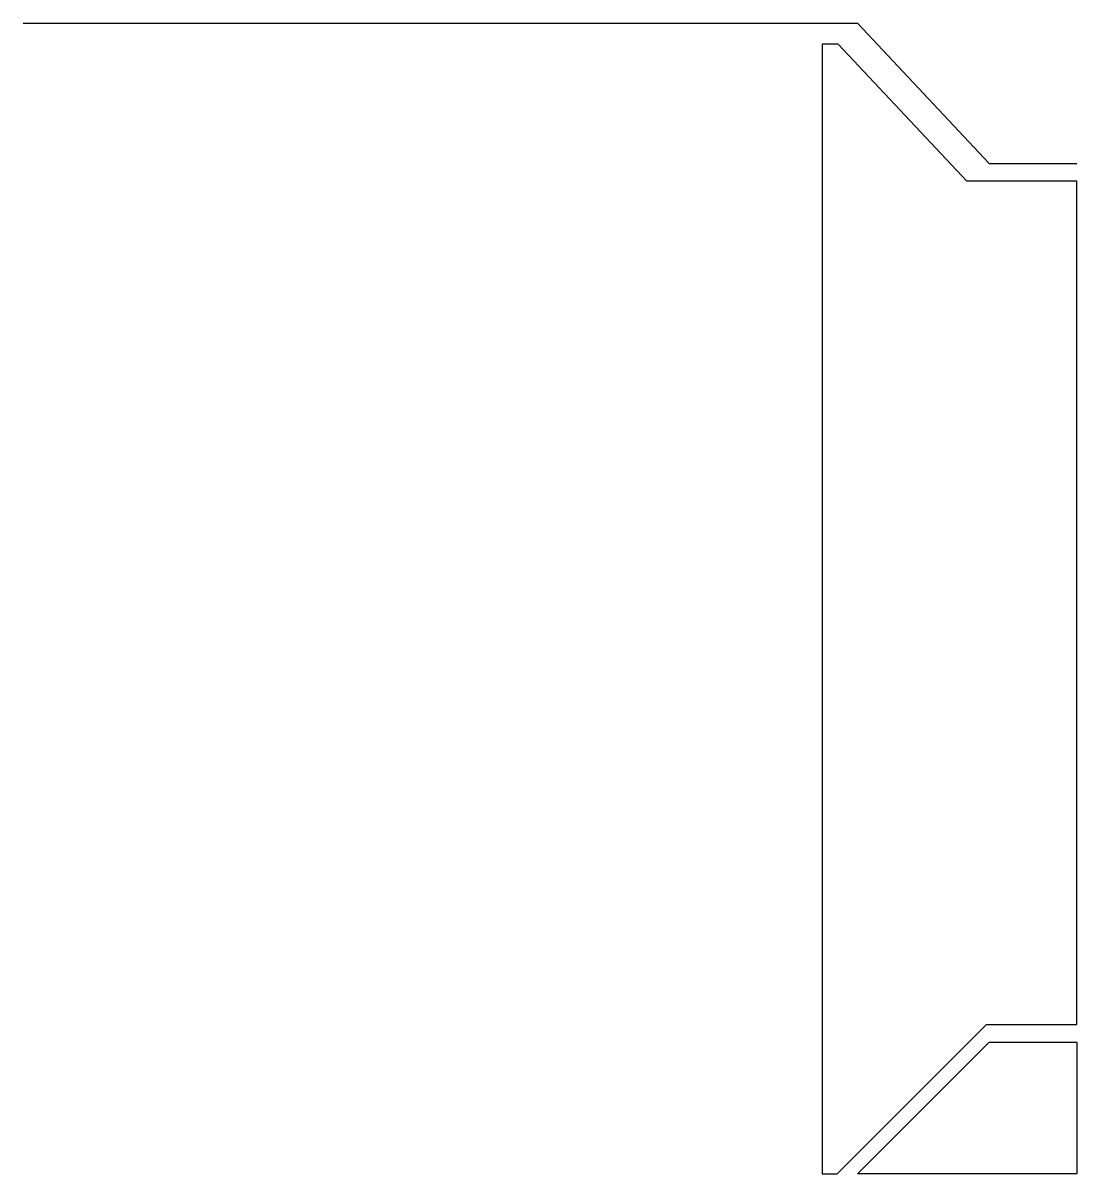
# Model space of a CAD drawing. Header units: millimetres. Extents: x -12 to 0, y -14.6 to -1.5.
import ezdxf

# ---------------------------------------------------------------- set-up
doc = ezdxf.new("R2010")
doc.units = ezdxf.units.MM
doc.layers.get('0').update_dxf_attribs({"linetype": 'CONTINUOUS'})

msp = doc.modelspace()

# ---------------------------------------------------------------- linework, layer by layer
for p, q in [((-12, -1.5), (-2.5, -1.5)), ((-2.5, -1.5), (-1, -3.1)), ((-1, -3.1), (0, -3.1)), ((-2.5, -14.6), (-1, -13.1)), ((-1, -13.1), (0, -13.1)), ((0, -13.1), (0, -14.6)), ((0, -14.6), (-2.5, -14.6))]:
    msp.add_line(p, q)
msp.add_lwpolyline([(-2.9, -1.74), (-2.9, -14.6), (-2.73, -14.6), (-1.03, -12.9), (0, -12.9), (0, -3.3), (-1.256, -3.3), (-2.718, -1.74)], close=True)

doc.saveas('drawing.dxf')
